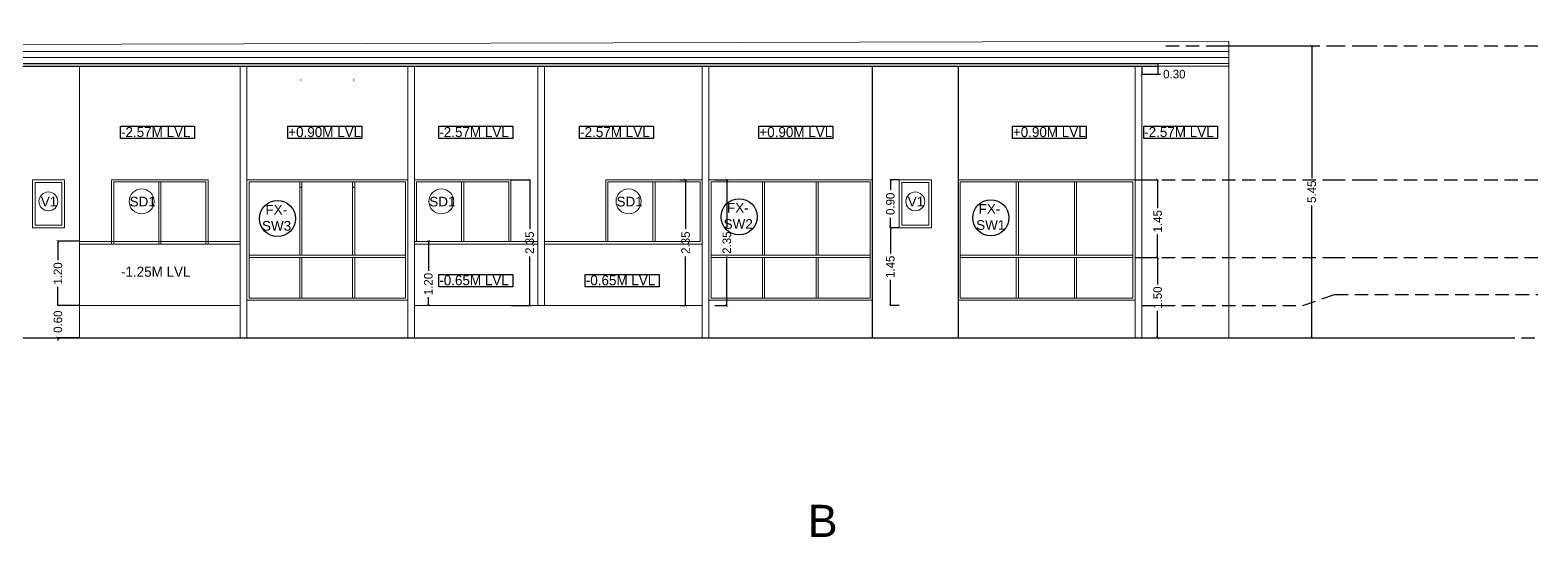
# Model space of a CAD drawing. Header units: metres. Extents: x 494 to 1845, y -666 to 1061.
# Drawn here: x 1719.3 to 1747.3, y 256.73 to 266.18 of the extents above; entities that cross this region are included whole.
import ezdxf

# ---------------------------------------------------------------- set-up
doc = ezdxf.new("R2010")
doc.units = ezdxf.units.M
doc.header["$MEASUREMENT"] = 0
doc.linetypes.add('1', pattern=[0])
doc.linetypes.add('HIDDEN', pattern=[0.375, 0.25, -0.125])
doc.layers.get('Defpoints').update_dxf_attribs({"color": 12})
for name, color, linetype in [('CLOUMN GRID', 7, 'Continuous'), ('VDA DIMENSION', 8, 'Continuous'), ('VDA-DRIVEWAY', 250, '1'), ('VDA-TEXT', 250, '1')]:
    doc.layers.add(name, color=color, linetype=linetype)
for name, color, linetype, lineweight in [('VDA-ELEV LINES', 8, 'Continuous', 9), ('VDA-HATCH', 8, 'Continuous', 9), ('VDA-RAILING', 25, 'Continuous', 5)]:
    doc.layers.add(name, color=color, linetype=linetype, lineweight=lineweight)
doc.styles.add('PDF Century Gothic Bold', font='GOTHICB.TTF')
doc.styles.add('RS', font='GOTHIC.TTF')
doc.styles.get("Standard").update_dxf_attribs({"font": 'arial.ttf'})
doc.dimstyles.new('SMALL', dxfattribs={"dimtxt": 0.16, "dimasz": 0.05, "dimexe": 0, "dimexo": 0, "dimgap": 0.05, "dimtad": 0, "dimdec": 1, "dimzin": 0, "dimdsep": 46, "dimtxsty": 'RS', "dimblk": 'ARCHTICK', "dimcen": 2.5, "dimclrd": 256, "dimclre": 256, "dimclrt": 5, "dimadec": 0, "dimazin": 0, "dimtfac": 1, "dimtofl": 0, "dimtmove": 0, "dimatfit": 3, "dimldrblk": 'ARCHTICK', "dimfxl": 0, "dimtolj": 1, "dimtzin": 0, "dimarcsym": 0})

# ---------------------------------------------------------------- blocks, each defined once
blk = doc.blocks.new('_ArchTick')
at = {"color": 0, "linetype": 'ByBlock', "const_width": 0.15}
blk.add_lwpolyline([(-0.5, -0.5), (0.5, 0.5)], dxfattribs=at)
blk = doc.blocks.new('*D217')
at = {"layer": 'Defpoints', "color": 0}
for p in [(1740.04, 265.512), (1740.34, 265.512), (1740.34, 265.361)]:
    blk.add_point(p, dxfattribs=at)
at = {"layer": 'VDA DIMENSION', "lineweight": -2}
for p, q in [((1740.04, 265.512), (1740.04, 265.361)), ((1740.34, 265.512), (1740.34, 265.361)), ((1740.04, 265.361), (1740.34, 265.361)), ((1740.34, 265.361), (1740.39, 265.361))]:
    blk.add_line(p, q, dxfattribs=at)
at = {"layer": 'VDA DIMENSION', "lineweight": -2, "xscale": 0.05, "yscale": 0.05, "zscale": 0.05, "rotation": 180}
blk.add_blockref('_ArchTick', (1740.04, 265.361), dxfattribs=at)
at = {"layer": 'VDA DIMENSION', "lineweight": -2, "xscale": 0.05, "yscale": 0.05, "zscale": 0.05}
blk.add_blockref('_ArchTick', (1740.34, 265.361), dxfattribs=at)
at = {"layer": 'VDA DIMENSION', "color": 5, "insert": (1740.649, 265.361), "char_height": 0.16, "attachment_point": 5, "style": 'RS'}
blk.add_mtext('\\A1;0.30', dxfattribs=at)
blk = doc.blocks.new('3RY')
at = {"color": 254, "linetype": 'HIDDEN', "elevation": 0}
for points in [[(1655.255, 535.949), (1658.354, 535.949), (1658.947, 535.949), (1662.943, 535.949)], [(1654.805, 533.449), (1658.354, 533.449), (1658.947, 533.449), (1662.943, 533.449)], [(1654.805, 531.999), (1658.354, 531.999), (1658.947, 531.999), (1662.943, 531.999)], [(1654.805, 530.499), (1659.796, 530.499), (1660.389, 530.499), (1662.943, 530.499)]]:
    blk.add_lwpolyline(points, dxfattribs=at)
at = {"color": 254, "linetype": 'HIDDEN'}
blk.add_lwpolyline([(1654.805, 531.099), (1657.813, 531.099), (1658.406, 531.308), (1662.968, 531.308)], dxfattribs=at)
at = {"layer": 'VDA-TEXT', "char_height": 0.2, "width": 6.39645, "attachment_point": 9, "style": 'PDF Century Gothic Bold'}
for s, insert in [('{\\fArial|b0|i0|c0|p34;ROOF LEVEL}\\P{\\fArial|b0|i0|c0|p34;+5.45 LVL}', (1666.936, 535.703, 0)), ('{\\fArial|b0|i0|c0|p34;LINTEL LEVEL}\\P{\\fArial|b0|i0|c0|p34;+2.95 LVL}', (1666.936, 533.203, 0)), ('{\\fArial|b0|i0|c0|p34;SILL LEVEL}\\P{\\fArial|b0|i0|c0|p34;+1.50 LVL}', (1666.936, 531.753, 0)), ('{\\fArial|b0|i0|c0|p34;PLINTH LEVEL}\\P{\\fArial|b0|i0|c0|p34;+0.60 LVL}', (1666.947, 531.012)), ('{\\fArial|b0|i0|c0|p34;GROUND LEVEL}\\P{\\fArial|b0|i0|c0|p34;±0.00 LVL}', (1666.948, 530.245, 0))]:
    blk.add_mtext(s, dxfattribs=dict(at, insert=insert))
blk = doc.blocks.new('RH')
at = {"layer": 'VDA-TEXT', "color": 253}
blk.add_circle((1639.113, 532.799, 0), 0.337, dxfattribs=at)
at = {"layer": 'VDA-TEXT', "color": 253, "insert": (1638.712, 532.571, 0), "char_height": 0.18, "width": 0.76619, "attachment_point": 7, "style": 'PDF Century Gothic Bold'}
blk.add_mtext('\\pi0.17418;{\\fArial|b0|i0|c0|p34;FX-}\\P\\pi0.12807;{\\fArial|b0|i0|c0|p34;SW1}', dxfattribs=at)
blk = doc.blocks.new('*D221')
at = {"layer": 'Defpoints', "color": 0}
for p in [(1720.22, 261.042), (1719.819, 260.442), (1720.22, 260.442)]:
    blk.add_point(p, dxfattribs=at)
at = {"layer": 'VDA-ELEV LINES', "lineweight": -2}
for p, q in [((1719.819, 261.042), (1719.819, 261.092)), ((1720.22, 261.042), (1719.819, 261.042)), ((1720.22, 260.442), (1719.819, 260.442)), ((1719.819, 260.442), (1719.819, 260.392))]:
    blk.add_line(p, q, dxfattribs=at)
at = {"layer": 'VDA-ELEV LINES', "lineweight": -2, "xscale": 0.05, "yscale": 0.05, "zscale": 0.05}
for p, rotation in [((1719.819, 261.042), 270), ((1719.819, 260.442), 90)]:
    blk.add_blockref('_ArchTick', p, dxfattribs=dict(at, rotation=rotation))
at = {"layer": 'VDA-ELEV LINES', "color": 5, "insert": (1719.819, 260.742), "char_height": 0.16, "attachment_point": 5, "rotation": 90, "style": 'RS'}
blk.add_mtext('\\A1;0.60', dxfattribs=at)
blk = doc.blocks.new('*D222')
at = {"layer": 'Defpoints', "color": 0}
for p in [(1719.819, 262.242), (1720.22, 262.242), (1720.22, 261.042)]:
    blk.add_point(p, dxfattribs=at)
at = {"layer": 'VDA-ELEV LINES', "lineweight": -2}
for p, q in [((1720.22, 262.242), (1719.819, 262.242)), ((1719.819, 262.242), (1719.819, 261.888)), ((1719.819, 261.042), (1719.819, 261.395)), ((1720.22, 261.042), (1719.819, 261.042))]:
    blk.add_line(p, q, dxfattribs=at)
at = {"layer": 'VDA-ELEV LINES', "lineweight": -2, "xscale": 0.05, "yscale": 0.05, "zscale": 0.05}
for p, rotation in [((1719.819, 262.242), 90), ((1719.819, 261.042), 270)]:
    blk.add_blockref('_ArchTick', p, dxfattribs=dict(at, rotation=rotation))
at = {"layer": 'VDA-ELEV LINES', "color": 5, "insert": (1719.819, 261.642), "char_height": 0.16, "attachment_point": 5, "rotation": 90, "style": 'RS'}
blk.add_mtext('\\A1;1.20', dxfattribs=at)
blk = doc.blocks.new('*D223')
at = {"layer": 'Defpoints', "color": 0}
for p in [(1739.915, 261.942), (1739.915, 260.442), (1740.337, 260.442)]:
    blk.add_point(p, dxfattribs=at)
at = {"layer": 'VDA-ELEV LINES', "lineweight": -2}
for p, q in [((1739.915, 261.942), (1740.337, 261.942)), ((1740.337, 261.942), (1740.337, 261.438)), ((1740.337, 260.442), (1740.337, 260.945)), ((1739.915, 260.442), (1740.337, 260.442))]:
    blk.add_line(p, q, dxfattribs=at)
at = {"layer": 'VDA-ELEV LINES', "lineweight": -2, "xscale": 0.05, "yscale": 0.05, "zscale": 0.05}
for p, rotation in [((1740.337, 261.942), 90), ((1740.337, 260.442), 270)]:
    blk.add_blockref('_ArchTick', p, dxfattribs=dict(at, rotation=rotation))
at = {"layer": 'VDA-ELEV LINES', "color": 5, "insert": (1740.337, 261.192), "char_height": 0.16, "attachment_point": 5, "rotation": 90, "style": 'RS'}
blk.add_mtext('\\A1;1.50', dxfattribs=at)
blk = doc.blocks.new('*D224')
at = {"layer": 'Defpoints', "color": 0}
for p in [(1739.915, 263.392), (1740.337, 263.392), (1739.915, 261.942)]:
    blk.add_point(p, dxfattribs=at)
at = {"layer": 'VDA-ELEV LINES', "lineweight": -2}
for p, q in [((1739.915, 263.392), (1740.337, 263.392)), ((1740.337, 263.392), (1740.337, 262.862)), ((1740.337, 261.942), (1740.337, 262.371)), ((1739.915, 261.942), (1740.337, 261.942))]:
    blk.add_line(p, q, dxfattribs=at)
at = {"layer": 'VDA-ELEV LINES', "lineweight": -2, "xscale": 0.05, "yscale": 0.05, "zscale": 0.05}
for p, rotation in [((1740.337, 263.392), 90), ((1740.337, 261.942), 270)]:
    blk.add_blockref('_ArchTick', p, dxfattribs=dict(at, rotation=rotation))
at = {"layer": 'VDA-ELEV LINES', "color": 5, "insert": (1740.337, 262.617), "char_height": 0.16, "attachment_point": 5, "rotation": 90, "style": 'RS'}
blk.add_mtext('\\A1;1.45', dxfattribs=at)
blk = doc.blocks.new('*D225')
at = {"layer": 'Defpoints', "color": 0}
for p in [(1741.365, 265.892), (1741.365, 260.442), (1743.213, 260.442)]:
    blk.add_point(p, dxfattribs=at)
at = {"layer": 'VDA-ELEV LINES', "lineweight": -2}
for p, q in [((1741.365, 265.892), (1743.213, 265.892)), ((1743.213, 265.892), (1743.213, 263.423)), ((1743.213, 260.442), (1743.213, 262.91)), ((1741.365, 260.442), (1743.213, 260.442))]:
    blk.add_line(p, q, dxfattribs=at)
at = {"layer": 'VDA-ELEV LINES', "lineweight": -2, "xscale": 0.05, "yscale": 0.05, "zscale": 0.05}
for p, rotation in [((1743.213, 265.892), 90), ((1743.213, 260.442), 270)]:
    blk.add_blockref('_ArchTick', p, dxfattribs=dict(at, rotation=rotation))
at = {"layer": 'VDA-ELEV LINES', "color": 5, "insert": (1743.213, 263.167), "char_height": 0.16, "attachment_point": 5, "rotation": 90, "style": 'RS'}
blk.add_mtext('\\A1;5.45', dxfattribs=at)
blk = doc.blocks.new('zw$2C90')
at = {"layer": 'VDA-ELEV LINES'}
blk.add_circle((0.176, 0.176, 0), 0.176, dxfattribs=at)
at = {"layer": 'VDA-ELEV LINES', "insert": (0.034, 0.083, 0), "char_height": 0.18, "width": 2.16223, "attachment_point": 7, "style": 'PDF Century Gothic Bold'}
blk.add_mtext('{\\fArial|b0|i0|c0|p34;V1}', dxfattribs=at)
blk = doc.blocks.new('FX SW2')
at = {"layer": 'VDA-TEXT', "color": 253}
blk.add_circle((1530.124, 199.988, 0), 0.337, dxfattribs=at)
at = {"layer": 'VDA-TEXT', "color": 253, "insert": (1529.724, 199.761, 0), "char_height": 0.18, "width": 0.76619, "attachment_point": 7, "style": 'PDF Century Gothic Bold'}
blk.add_mtext('\\pi0.17418;{\\fArial|b0|i0|c0|p34;FX-}\\P\\pi0.11162;{\\fArial|b0|i0|c0|p34;SW2}', dxfattribs=at)
blk = doc.blocks.new('FX SW3 1')
at = {"layer": 'VDA-TEXT', "color": 253}
blk.add_circle((1521.512, 199.954, 0), 0.337, dxfattribs=at)
at = {"layer": 'VDA-TEXT', "color": 253, "insert": (1521.112, 199.726, 0), "char_height": 0.18, "width": 0.76619, "attachment_point": 7, "style": 'PDF Century Gothic Bold'}
blk.add_mtext('\\pi0.17418;{\\fArial|b0|i0|c0|p34;FX-}\\P\\pi0.11070;{\\fArial|b0|i0|c0|p34;SW3}', dxfattribs=at)
blk = doc.blocks.new('SD1F')
at = {"layer": 'VDA-ELEV LINES'}
blk.add_circle((1518.977, 200.274, 0), 0.233, dxfattribs=at)
at = {"layer": 'VDA-ELEV LINES', "insert": (1518.752, 200.178, 0), "char_height": 0.18, "width": 2.16223, "attachment_point": 7, "style": 'PDF Century Gothic Bold'}
blk.add_mtext('{\\fArial|b0|i0|c0|p34;SD1}', dxfattribs=at)
blk = doc.blocks.new('*D446')
at = {"layer": 'Defpoints', "color": 0}
for p in [(1728.27, 263.392), (1728.27, 261.042), (1728.621, 261.042)]:
    blk.add_point(p, dxfattribs=at)
at = {"layer": 'VDA-ELEV LINES', "lineweight": -2}
for p, q in [((1728.27, 263.392), (1728.621, 263.392)), ((1728.621, 263.392), (1728.621, 262.474)), ((1728.621, 261.042), (1728.621, 261.959)), ((1728.27, 261.042), (1728.621, 261.042))]:
    blk.add_line(p, q, dxfattribs=at)
at = {"layer": 'VDA-ELEV LINES', "lineweight": -2, "xscale": 0.05, "yscale": 0.05, "zscale": 0.05}
for p, rotation in [((1728.621, 263.392), 90), ((1728.621, 261.042), 270)]:
    blk.add_blockref('_ArchTick', p, dxfattribs=dict(at, rotation=rotation))
at = {"layer": 'VDA-ELEV LINES', "color": 5, "insert": (1728.621, 262.217), "char_height": 0.16, "attachment_point": 5, "rotation": 90, "style": 'RS'}
blk.add_mtext('\\A1;2.35', dxfattribs=at)
blk = doc.blocks.new('*D447')
at = {"layer": 'Defpoints', "color": 0}
for p in [(1726.73, 262.242), (1726.759, 262.242), (1726.759, 261.042)]:
    blk.add_point(p, dxfattribs=at)
at = {"layer": 'VDA-ELEV LINES', "lineweight": -2}
for p, q in [((1726.759, 262.242), (1726.73, 262.242)), ((1726.73, 262.242), (1726.73, 261.692)), ((1726.73, 261.042), (1726.73, 261.198)), ((1726.759, 261.042), (1726.73, 261.042))]:
    blk.add_line(p, q, dxfattribs=at)
at = {"layer": 'VDA-ELEV LINES', "lineweight": -2, "xscale": 0.05, "yscale": 0.05, "zscale": 0.05}
for p, rotation in [((1726.73, 262.242), 90), ((1726.73, 261.042), 270)]:
    blk.add_blockref('_ArchTick', p, dxfattribs=dict(at, rotation=rotation))
at = {"layer": 'VDA-ELEV LINES', "color": 5, "insert": (1726.73, 261.445), "char_height": 0.16, "attachment_point": 5, "rotation": 90, "style": 'RS'}
blk.add_mtext('\\A1;1.20', dxfattribs=at)
blk = doc.blocks.new('*D448')
at = {"layer": 'Defpoints', "color": 0}
for p in [(1731.422, 263.392), (1731.422, 261.042), (1731.53, 261.042)]:
    blk.add_point(p, dxfattribs=at)
at = {"layer": 'VDA-ELEV LINES', "lineweight": -2}
for p, q in [((1731.422, 263.392), (1731.53, 263.392)), ((1731.53, 263.392), (1731.53, 262.474)), ((1731.53, 261.042), (1731.53, 261.959)), ((1731.422, 261.042), (1731.53, 261.042))]:
    blk.add_line(p, q, dxfattribs=at)
at = {"layer": 'VDA-ELEV LINES', "lineweight": -2, "xscale": 0.05, "yscale": 0.05, "zscale": 0.05}
for p, rotation in [((1731.53, 263.392), 90.00000000195136), ((1731.53, 261.042), 270.0000000019514)]:
    blk.add_blockref('_ArchTick', p, dxfattribs=dict(at, rotation=rotation))
at = {"layer": 'VDA-ELEV LINES', "color": 5, "insert": (1731.53, 262.217), "char_height": 0.16, "attachment_point": 5, "rotation": 90, "style": 'RS'}
blk.add_mtext('\\A1;2.35', dxfattribs=at)
blk = doc.blocks.new('*D449')
at = {"layer": 'Defpoints', "color": 0}
for p in [(1732.078, 263.392), (1732.3, 263.392), (1732.078, 261.042)]:
    blk.add_point(p, dxfattribs=at)
at = {"layer": 'VDA-ELEV LINES', "lineweight": -2}
for p, q in [((1732.078, 263.392), (1732.3, 263.392)), ((1732.3, 263.392), (1732.3, 262.474)), ((1732.3, 261.042), (1732.3, 261.959)), ((1732.078, 261.042), (1732.3, 261.042))]:
    blk.add_line(p, q, dxfattribs=at)
at = {"layer": 'VDA-ELEV LINES', "lineweight": -2, "xscale": 0.05, "yscale": 0.05, "zscale": 0.05}
for p, rotation in [((1732.3, 263.392), 90), ((1732.3, 261.042), 270)]:
    blk.add_blockref('_ArchTick', p, dxfattribs=dict(at, rotation=rotation))
at = {"layer": 'VDA-ELEV LINES', "color": 5, "insert": (1732.3, 262.217), "char_height": 0.16, "attachment_point": 5, "rotation": 90, "style": 'RS'}
blk.add_mtext('\\A1;2.35', dxfattribs=at)
blk = doc.blocks.new('*D450')
at = {"layer": 'Defpoints', "color": 0}
for p in [(1735.35, 263.392), (1735.515, 263.392), (1735.515, 262.492)]:
    blk.add_point(p, dxfattribs=at)
at = {"layer": 'VDA-ELEV LINES', "lineweight": -2}
for p, q in [((1735.515, 263.392), (1735.35, 263.392)), ((1735.35, 263.392), (1735.35, 263.201)), ((1735.35, 262.492), (1735.35, 262.683)), ((1735.515, 262.492), (1735.35, 262.492))]:
    blk.add_line(p, q, dxfattribs=at)
at = {"layer": 'VDA-ELEV LINES', "lineweight": -2, "xscale": 0.05, "yscale": 0.05, "zscale": 0.05}
for p, rotation in [((1735.35, 263.392), 90), ((1735.35, 262.492), 270)]:
    blk.add_blockref('_ArchTick', p, dxfattribs=dict(at, rotation=rotation))
at = {"layer": 'VDA-ELEV LINES', "color": 5, "insert": (1735.35, 262.942), "char_height": 0.16, "attachment_point": 5, "rotation": 90, "style": 'RS'}
blk.add_mtext('\\A1;0.90', dxfattribs=at)
blk = doc.blocks.new('*D451')
at = {"layer": 'Defpoints', "color": 0}
for p in [(1735.515, 262.492), (1735.35, 261.042), (1735.515, 261.042)]:
    blk.add_point(p, dxfattribs=at)
at = {"layer": 'VDA-ELEV LINES', "lineweight": -2}
for p, q in [((1735.515, 262.492), (1735.35, 262.492)), ((1735.35, 262.492), (1735.35, 262.012)), ((1735.35, 261.042), (1735.35, 261.521)), ((1735.515, 261.042), (1735.35, 261.042))]:
    blk.add_line(p, q, dxfattribs=at)
at = {"layer": 'VDA-ELEV LINES', "lineweight": -2, "xscale": 0.05, "yscale": 0.05, "zscale": 0.05}
for p, rotation in [((1735.35, 262.492), 90), ((1735.35, 261.042), 270)]:
    blk.add_blockref('_ArchTick', p, dxfattribs=dict(at, rotation=rotation))
at = {"layer": 'VDA-ELEV LINES', "color": 5, "insert": (1735.35, 261.767), "char_height": 0.16, "attachment_point": 5, "rotation": 90, "style": 'RS'}
blk.add_mtext('\\A1;1.45', dxfattribs=at)

msp = doc.modelspace()

# ---------------------------------------------------------------- linework, layer by layer
for points in [[(1720.9859, 264.3909), (1722.3661, 264.3909), (1722.3661, 264.1597), (1720.9859, 264.1597)], [(1724.1071, 264.3909), (1725.4873, 264.3909), (1725.4873, 264.1597), (1724.1071, 264.1597)], [(1726.9249, 264.3909), (1728.3051, 264.3909), (1728.3051, 264.1597), (1726.9249, 264.1597)], [(1729.5534, 264.3909), (1730.9336, 264.3909), (1730.9336, 264.1597), (1729.5534, 264.1597)], [(1732.8969, 264.3909), (1734.2771, 264.3909), (1734.2771, 264.1597), (1732.8969, 264.1597)], [(1737.6264, 264.3909), (1739.0066, 264.3909), (1739.0066, 264.1597), (1737.6264, 264.1597)], [(1740.0771, 264.3909), (1741.4573, 264.3909), (1741.4573, 264.1597), (1740.0771, 264.1597)], [(1726.9249, 261.6259), (1728.3051, 261.6259), (1728.3051, 261.3947), (1726.9249, 261.3947)], [(1729.6584, 261.6259), (1731.0386, 261.6259), (1731.0386, 261.3947), (1729.6584, 261.3947)]]:
    msp.add_lwpolyline(points, close=True)
at = {"layer": 'VDA-DRIVEWAY', "color": 250, "lineweight": 30, "true_color": 0x2c2e2f}
for p in [(1672.3076, 260.4416), (1672.7789, 260.4416)]:
    msp.add_line(p, (1746.9769, 260.4416), dxfattribs=at)
at = {"layer": 'VDA-ELEV LINES', "color": 253}
for p, q in [((1679.7703, 265.7816), (1741.6653, 265.7816)), ((1709.1653, 265.8916), (1741.6653, 265.9758)), ((1741.6653, 265.5116), (1741.6653, 265.9758)), ((1740.3403, 265.5616), (1741.6653, 265.5616)), ((1740.3403, 265.5116), (1741.6653, 265.5116)), ((1741.6653, 260.4416), (1741.6653, 265.5116))]:
    msp.add_line(p, q, dxfattribs=at)
at = {"layer": 'VDA-ELEV LINES', "color": 252}
for p, q in [((1679.7703, 265.6716), (1741.6653, 265.6716)), ((1723.2203, 260.4416), (1723.2203, 265.5116)), ((1723.3453, 260.4416), (1723.3453, 265.5116)), ((1724.3313, 263.3516), (1724.3313, 261.9816)), ((1724.3713, 263.3516), (1724.3713, 261.9816)), ((1725.3173, 263.3516), (1725.3173, 261.9816)), ((1725.3573, 263.3516), (1725.3573, 261.9816)), ((1732.9648, 263.3516), (1732.9648, 261.9816)), ((1733.0048, 263.3516), (1733.0048, 261.9816)), ((1733.9638, 263.3516), (1733.9638, 261.9816)), ((1734.0038, 263.3516), (1734.0038, 261.9816)), ((1737.7007, 263.3516), (1737.7007, 261.9816)), ((1737.7407, 263.3516), (1737.7407, 261.9816)), ((1738.7851, 263.3516), (1738.7851, 261.9816)), ((1738.8251, 263.3516), (1738.8251, 261.9816)), ((1723.3853, 261.9816), (1726.3053, 261.9816)), ((1723.3853, 261.9416), (1726.3053, 261.9416)), ((1724.3313, 261.9416), (1724.3313, 261.1816)), ((1724.3713, 261.9416), (1724.3713, 261.1816)), ((1725.3173, 261.9416), (1725.3173, 261.1816)), ((1725.3573, 261.9416), (1725.3573, 261.1816)), ((1732.0053, 261.9816), (1734.9753, 261.9816)), ((1732.0053, 261.9416), (1734.9753, 261.9416)), ((1732.9648, 261.9416), (1732.9648, 261.1816)), ((1733.0048, 261.9416), (1733.0048, 261.1816)), ((1733.9638, 261.9416), (1733.9638, 261.1816)), ((1734.0038, 261.9416), (1734.0038, 261.1816)), ((1736.6553, 261.9816), (1739.8753, 261.9816)), ((1736.6553, 261.9416), (1739.8753, 261.9416)), ((1737.7007, 261.9416), (1737.7007, 261.1816)), ((1737.7407, 261.9416), (1737.7407, 261.1816)), ((1738.7851, 261.9416), (1738.7851, 261.1816)), ((1738.8251, 261.9416), (1738.8251, 261.1816))]:
    msp.add_line(p, q, dxfattribs=at)
at = {"layer": 'VDA-ELEV LINES', "color": 18, "lineweight": 30, "true_color": 0x000000}
for p, q in [((1704.0703, 265.5616), (1740.3403, 265.5616)), ((1704.0703, 265.5116), (1740.3403, 265.5116)), ((1740.3403, 265.5616), (1740.3403, 265.5116))]:
    msp.add_line(p, q, dxfattribs=at)
at = {"layer": 'VDA-ELEV LINES', "color": 18, "true_color": 0x000000}
for p, q in [((1720.2203, 260.4416), (1720.2203, 265.5116)), ((1726.3453, 260.4416), (1726.3453, 265.5116)), ((1726.4703, 260.4416), (1726.4703, 265.5116)), ((1731.8403, 260.4416), (1731.8403, 265.5116)), ((1731.9653, 260.4416), (1731.9653, 265.5116)), ((1739.9153, 260.4416), (1739.9153, 265.5116)), ((1740.0403, 260.4416), (1740.0403, 265.5116))]:
    msp.add_line(p, q, dxfattribs=at)
at = {"layer": 'VDA-ELEV LINES'}
for p, q in [((1728.7703, 261.0416), (1728.7703, 265.5116)), ((1728.8953, 261.0416), (1728.8953, 265.5116)), ((1720.2203, 261.0416), (1723.2203, 261.0416))]:
    msp.add_line(p, q, dxfattribs=at)
at = {"layer": 'VDA-ELEV LINES', "color": 250, "lineweight": 30}
for p, q in [((1735.0153, 260.4416), (1735.0153, 265.5116)), ((1736.6153, 265.5116), (1736.6153, 260.4416))]:
    msp.add_line(p, q, dxfattribs=at)
at = {"layer": 'VDA-ELEV LINES', "color": 254}
for p, q in [((1721.7003, 263.3516), (1721.7003, 262.1916)), ((1721.7403, 263.3516), (1721.7403, 262.1916)), ((1727.3503, 263.3519), (1727.3503, 262.2416)), ((1727.3903, 263.3516), (1727.3903, 262.2416)), ((1730.9203, 263.3519), (1730.9203, 262.2416)), ((1730.9603, 263.3516), (1730.9603, 262.2416))]:
    msp.add_line(p, q, dxfattribs=at)
at = {"layer": 'VDA-ELEV LINES'}
for points in [[(1719.3415, 262.4916), (1719.9415, 262.4916), (1719.9415, 263.3916), (1719.3415, 263.3916)], [(1719.3915, 262.5416), (1719.8915, 262.5416), (1719.8915, 263.3416), (1719.3915, 263.3416)]]:
    msp.add_lwpolyline(points, close=True, dxfattribs=at)
at = {"layer": 'VDA-ELEV LINES', "color": 254}
for points in [[(1720.8203, 262.1916), (1720.8203, 263.3916), (1722.6203, 263.3916), (1722.6203, 262.1916)], [(1720.8603, 262.1916), (1720.8603, 263.3516), (1722.5803, 263.3516), (1722.5803, 262.1916)], [(1728.2703, 262.2416), (1728.2703, 263.3916), (1726.4703, 263.3916), (1726.4703, 262.2416)], [(1728.2303, 262.2416), (1728.2303, 263.3516), (1726.5103, 263.3516), (1726.5103, 262.2416)], [(1731.8403, 262.2416), (1731.8403, 263.3916), (1730.0403, 263.3916), (1730.0403, 262.2416)], [(1731.8003, 262.2416), (1731.8003, 263.3516), (1730.0803, 263.3516), (1730.0803, 262.2416)]]:
    msp.add_lwpolyline(points, dxfattribs=at)
at = {"layer": 'VDA-ELEV LINES', "color": 252}
msp.add_lwpolyline([(1723.3453, 263.3916), (1726.3453, 263.3916), (1726.3453, 261.1416), (1723.3453, 261.1416)], dxfattribs=at)
for points in [[(1723.3853, 263.3516), (1726.3053, 263.3516), (1726.3053, 261.1816), (1723.3853, 261.1816)], [(1731.9653, 263.3916), (1735.0153, 263.3916), (1735.0153, 261.1416), (1731.9653, 261.1416)], [(1732.0053, 263.3516), (1734.9753, 263.3516), (1734.9753, 261.1816), (1732.0053, 261.1816)], [(1735.5153, 262.4916), (1735.5153, 263.3916), (1736.1153, 263.3916), (1736.1153, 262.4916)], [(1735.5653, 262.5416), (1735.5653, 263.3416), (1736.0653, 263.3416), (1736.0653, 262.5416)], [(1736.6153, 263.3916), (1739.9153, 263.3916), (1739.9153, 261.1416), (1736.6153, 261.1416)], [(1736.6553, 263.3516), (1739.8753, 263.3516), (1739.8753, 261.1816), (1736.6553, 261.1816)]]:
    msp.add_lwpolyline(points, close=True, dxfattribs=at)
at = {"layer": 'VDA-ELEV LINES'}
msp.add_polyline3d([(1726.4703, 261.0416, 0), (1728.8953, 261.0416, 0.0001), (1731.8403, 261.0416, 0)], dxfattribs=at)
for p in [(1724.352, 265.2516), (1725.3386, 265.2516)]:
    msp.add_point(p, dxfattribs=at)
at = {"layer": 'VDA-ELEV LINES', "color": 252}
for p in [(1724.352, 263.2516), (1724.3586, 263.2516), (1725.332, 263.2516), (1725.3386, 263.2516)]:
    msp.add_point(p, dxfattribs=at)
at = {"layer": 'VDA-RAILING'}
for p, q in [((1720.2203, 262.2416), (1723.2203, 262.2416)), ((1720.2203, 262.1916), (1723.2203, 262.1916)), ((1726.4703, 262.2416), (1728.7703, 262.2416)), ((1726.4703, 262.1916), (1728.7703, 262.1916)), ((1728.8953, 262.2416), (1731.8003, 262.2416)), ((1728.8953, 262.1916), (1731.8403, 262.1916))]:
    msp.add_line(p, q, dxfattribs=at)

# ---------------------------------------------------------------- block references
for p in [(202.4039, 62.7128), (207.9954, 62.7128), (211.4886, 62.7128)]:
    msp.add_blockref('SD1F', p)
at = {"layer": 'CLOUMN GRID', "color": 2, "lineweight": 30}
for p in [(1719.465, 262.8112), (1735.6401, 262.8112)]:
    msp.add_blockref('zw$2C90', p, dxfattribs=at)
at = {"layer": 'VDA-HATCH'}
for name in ['FX SW3 1', 'FX SW2']:
    msp.add_blockref(name, (202.4039, 62.7128), dxfattribs=at)
at = {"layer": 'VDA-TEXT', "linetype": 'HIDDEN', "lineweight": 18}
for name, p in [('3RY', (85.2352, -270.0571)), ('RH', (98.1111, -270.1169))]:
    msp.add_blockref(name, p, dxfattribs=at)

# ---------------------------------------------------------------- texts
at = {"insert": (1733.8071, 256.7255), "char_height": 0.6, "width": 3.795522, "attachment_point": 7}
msp.add_mtext('B', dxfattribs=at)
at = {"layer": 'VDA-TEXT', "color": 1, "style": 'RS', "oblique": 0, "width": 1}
for s, p in [('-2.57M LVL', (1720.9954, 264.1872)), ('+0.90M LVL', (1724.1166, 264.1872)), ('-2.57M LVL', (1726.9344, 264.1872)), ('-2.57M LVL', (1729.5629, 264.1872)), ('+0.90M LVL', (1732.9064, 264.1872)), ('+0.90M LVL', (1737.6359, 264.1872)), ('-2.57M LVL', (1740.0866, 264.1872)), ('-1.25M LVL', (1720.9954, 261.5808)), ('-0.65M LVL', (1726.9344, 261.4221)), ('-0.65M LVL', (1729.6679, 261.4221))]:
    msp.add_text(s, height=0.1875, rotation=0, dxfattribs=at).set_placement(p)

# ---------------------------------------------------------------- dimensions: what is measured, and where the dimension line sits
at = {"layer": 'VDA DIMENSION'}
dim = msp.add_linear_dim(base=(1740.3403, 265.3607), p1=(1740.0403, 265.5116), p2=(1740.3403, 265.5116), dimstyle='SMALL', override={"dimdec": 2, "dimfxl": 50}, dxfattribs=at)
dim.commit()
dim.dimension.update_dxf_attribs({"geometry": '*D217', "text_midpoint": (1740.6492, 265.3607), "dimtype": 160})
at = {"layer": 'VDA-ELEV LINES'}
for base, p1, p2, picture, middle in [((1743.2129, 260.4416), (1741.3653, 265.8916, 0.0001), (1741.3653, 260.4416), '*D225', (1743.2129, 263.1666)), ((1719.8189, 262.2416), (1720.2203, 261.0416), (1720.2203, 262.2416), '*D222', (1719.8189, 261.6416)), ((1719.8189, 260.4416), (1720.2203, 261.0416), (1720.2203, 260.4416), '*D221', (1719.8189, 260.7416))]:
    dim = msp.add_linear_dim(base=base, p1=p1, p2=p2, angle=90, dimstyle='SMALL', override={"dimdec": 2, "dimfxl": 50}, dxfattribs=at)
    dim.commit()
    dim.dimension.update_dxf_attribs({"geometry": picture, "text_midpoint": middle})
for p1, p2, distance, picture, middle in [((1728.2703, 263.3916), (1728.2703, 261.0416), 0.3503, '*D446', (1728.6206, 262.2166)), ((1731.4217, 263.3916), (1731.4217, 261.0416, 0), 0.1083, '*D448', (1731.53, 262.2166)), ((1732.0782, 261.0416, 0), (1732.0782, 263.3916), -0.2215, '*D449', (1732.2997, 262.2166)), ((1735.5153, 262.4916), (1735.5153, 263.3916), 0.1658, '*D450', (1735.3495, 262.9416)), ((1735.5153, 262.4916), (1735.5153, 261.0416), -0.1658, '*D451', (1735.3495, 261.7666))]:
    dim = msp.add_aligned_dim(p1=p1, p2=p2, distance=distance, dimstyle='SMALL', override={"dimdec": 2, "dimblk": 'ArchTick', "dimfxl": 50}, dxfattribs=at)
    dim.commit()
    dim.dimension.update_dxf_attribs({"geometry": picture, "text_midpoint": middle})
for base, p1, p2, override, picture, middle, dimtype in [((1740.3366, 263.3916, -0.0001), (1739.9153, 261.9416, 0), (1739.9153, 263.3916), {"dimdec": 2, "dimfxl": 50}, '*D224', (1740.3366, 262.6166, -0.0001), 160), ((1726.7304, 262.2416), (1726.7594, 261.0416, 0), (1726.7594, 262.2416), {"dimdec": 2, "dimblk": 'ArchTick', "dimfxl": 50}, '*D447', (1726.7304, 261.445), 161), ((1740.3372, 260.4416, -0.0001), (1739.9153, 261.9416, 0), (1739.9153, 260.4416, -0.0001), {"dimdec": 2, "dimfxl": 50}, '*D223', (1740.3372, 261.1916, -0.0001), 160)]:
    dim = msp.add_linear_dim(base=base, p1=p1, p2=p2, angle=90, dimstyle='SMALL', override=override, dxfattribs=at)
    dim.commit()
    dim.dimension.update_dxf_attribs({"geometry": picture, "text_midpoint": middle, "dimtype": dimtype})

doc.saveas('drawing.dxf')
